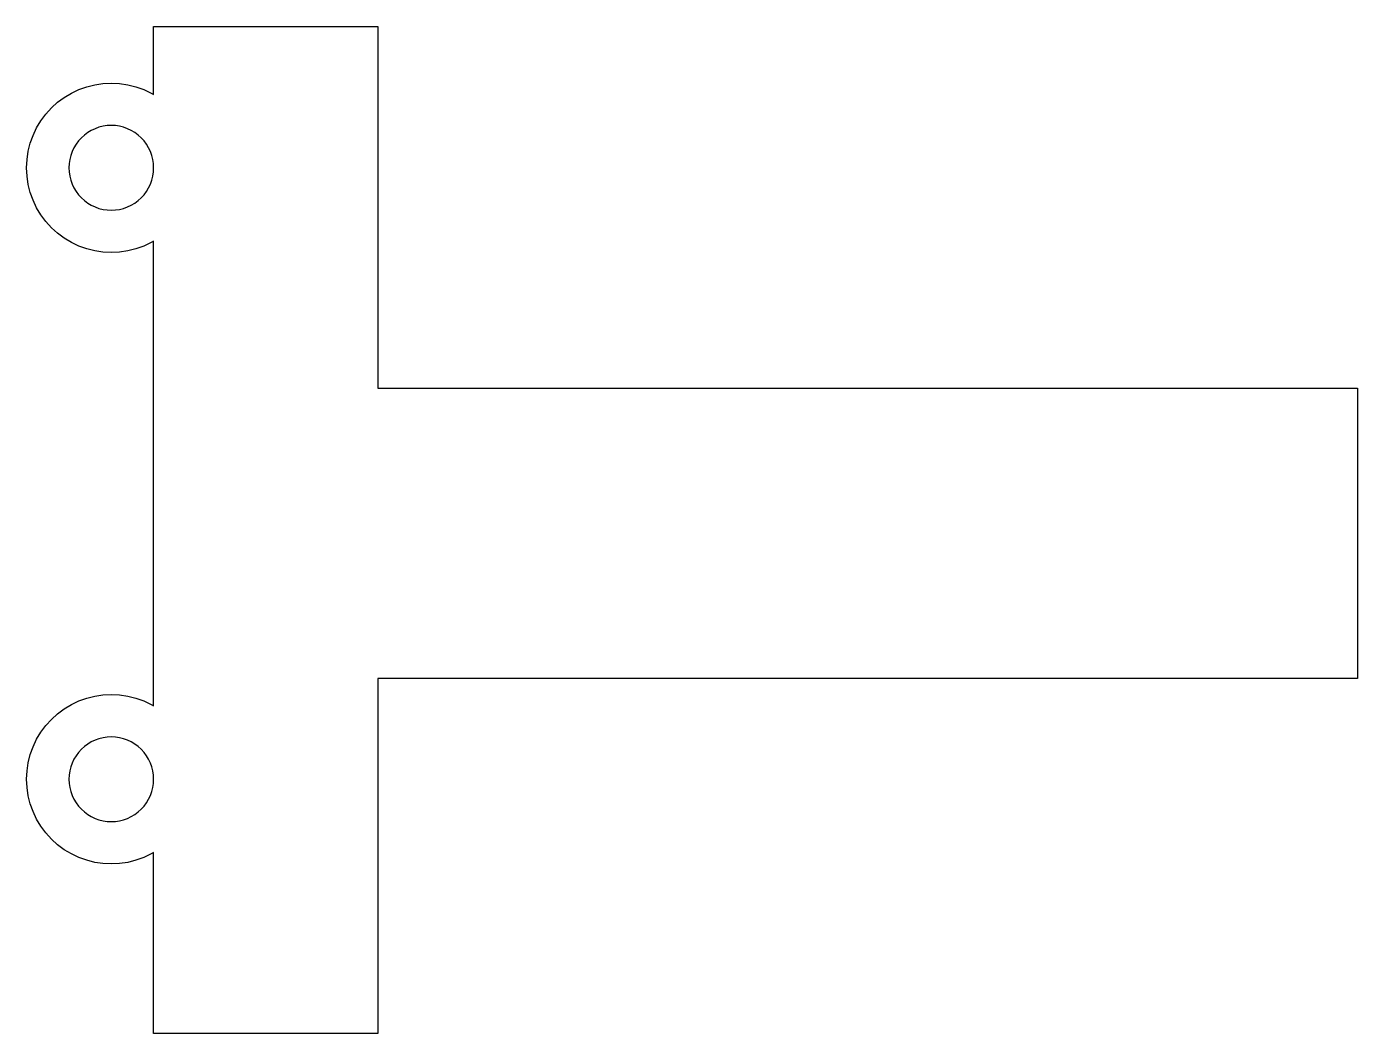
# Model space of a CAD drawing. Header units: millimetres. Extents: x -11.5 to 82.8, y 11.5 to 82.8.
import ezdxf

# ---------------------------------------------------------------- set-up
doc = ezdxf.new("R2010")
doc.units = ezdxf.units.MM

msp = doc.modelspace()

# ---------------------------------------------------------------- linework, layer by layer
at = {"color": 0}
for points in [[(13.38, 82.81), (13.38, 57.2), (82.81, 57.2), (82.81, 36.64), (13.38, 36.64), (13.38, 11.5), (-2.5, 11.5), (-2.5, 24.311), (-2.672, 24.208), (-3.204, 23.957), (-3.758, 23.758), (-4.329, 23.615), (-4.912, 23.529), (-5.5, 23.5), (-6.088, 23.529), (-6.671, 23.615), (-7.242, 23.758), (-7.796, 23.957), (-8.328, 24.208), (-8.833, 24.511), (-9.306, 24.862), (-9.743, 25.257), (-10.138, 25.694), (-10.489, 26.167), (-10.792, 26.672), (-11.043, 27.204), (-11.242, 27.758), (-11.385, 28.329), (-11.471, 28.912), (-11.5, 29.5), (-11.471, 30.088), (-11.385, 30.671), (-11.242, 31.242), (-11.043, 31.796), (-10.792, 32.328), (-10.489, 32.833), (-10.138, 33.306), (-9.743, 33.743), (-9.306, 34.138), (-8.833, 34.489), (-8.328, 34.792), (-7.796, 35.043), (-7.242, 35.242), (-6.671, 35.385), (-6.088, 35.471), (-5.5, 35.5), (-4.912, 35.471), (-4.329, 35.385), (-3.758, 35.242), (-3.204, 35.043), (-2.672, 34.792), (-2.5, 34.689), (-2.5, 67.621), (-2.672, 67.518), (-3.204, 67.267), (-3.758, 67.068), (-4.329, 66.925), (-4.912, 66.839), (-5.5, 66.81), (-6.088, 66.839), (-6.671, 66.925), (-7.242, 67.068), (-7.796, 67.267), (-8.328, 67.518), (-8.833, 67.821), (-9.306, 68.172), (-9.743, 68.567), (-10.138, 69.004), (-10.489, 69.477), (-10.792, 69.982), (-11.043, 70.514), (-11.242, 71.068), (-11.385, 71.639), (-11.471, 72.222), (-11.5, 72.81), (-11.471, 73.398), (-11.385, 73.981), (-11.242, 74.552), (-11.043, 75.106), (-10.792, 75.638), (-10.489, 76.143), (-10.138, 76.616), (-9.743, 77.053), (-9.306, 77.448), (-8.833, 77.799), (-8.328, 78.102), (-7.796, 78.353), (-7.242, 78.552), (-6.671, 78.695), (-6.088, 78.781), (-5.5, 78.81), (-4.912, 78.781), (-4.329, 78.695), (-3.758, 78.552), (-3.204, 78.353), (-2.672, 78.102), (-2.5, 77.999), (-2.5, 82.81), (13.38, 82.81)], [(-6.085, 75.752), (-6.371, 75.681), (-6.648, 75.582), (-6.914, 75.456), (-7.167, 75.304), (-7.403, 75.129), (-7.621, 74.931), (-7.819, 74.713), (-7.994, 74.477), (-8.146, 74.224), (-8.272, 73.958), (-8.371, 73.681), (-8.442, 73.395), (-8.486, 73.104), (-8.5, 72.81), (-8.486, 72.516), (-8.442, 72.225), (-8.371, 71.939), (-8.272, 71.662), (-8.146, 71.396), (-7.994, 71.143), (-7.819, 70.907), (-7.621, 70.689), (-7.403, 70.491), (-7.167, 70.316), (-6.914, 70.164), (-6.648, 70.038), (-6.371, 69.939), (-6.085, 69.868), (-5.794, 69.824), (-5.5, 69.81), (-5.206, 69.824), (-4.915, 69.868), (-4.629, 69.939), (-4.352, 70.038), (-4.086, 70.164), (-3.833, 70.316), (-3.597, 70.491), (-3.379, 70.689), (-3.181, 70.907), (-3.006, 71.143), (-2.854, 71.396), (-2.728, 71.662), (-2.629, 71.939), (-2.558, 72.225), (-2.514, 72.516), (-2.5, 72.81), (-2.514, 73.104), (-2.558, 73.395), (-2.629, 73.681), (-2.728, 73.958), (-2.854, 74.224), (-3.006, 74.477), (-3.181, 74.713), (-3.379, 74.931), (-3.597, 75.129), (-3.833, 75.304), (-4.086, 75.456), (-4.352, 75.582), (-4.629, 75.681), (-4.915, 75.752), (-5.206, 75.796), (-5.5, 75.81), (-5.794, 75.796), (-6.085, 75.752)], [(-6.371, 32.371), (-6.648, 32.272), (-6.914, 32.146), (-7.167, 31.994), (-7.403, 31.819), (-7.621, 31.621), (-7.819, 31.403), (-7.994, 31.167), (-8.146, 30.914), (-8.272, 30.648), (-8.371, 30.371), (-8.442, 30.085), (-8.486, 29.794), (-8.5, 29.5), (-8.486, 29.206), (-8.442, 28.915), (-8.371, 28.629), (-8.272, 28.352), (-8.146, 28.086), (-7.994, 27.833), (-7.819, 27.597), (-7.621, 27.379), (-7.403, 27.181), (-7.167, 27.006), (-6.914, 26.854), (-6.648, 26.728), (-6.371, 26.629), (-6.085, 26.558), (-5.794, 26.514), (-5.5, 26.5), (-5.206, 26.514), (-4.915, 26.558), (-4.629, 26.629), (-4.352, 26.728), (-4.086, 26.854), (-3.833, 27.006), (-3.597, 27.181), (-3.379, 27.379), (-3.181, 27.597), (-3.006, 27.833), (-2.854, 28.086), (-2.728, 28.352), (-2.629, 28.629), (-2.558, 28.915), (-2.514, 29.206), (-2.5, 29.5), (-2.514, 29.794), (-2.558, 30.085), (-2.629, 30.371), (-2.728, 30.648), (-2.854, 30.914), (-3.006, 31.167), (-3.181, 31.403), (-3.379, 31.621), (-3.597, 31.819), (-3.833, 31.994), (-4.086, 32.146), (-4.352, 32.272), (-4.629, 32.371), (-4.915, 32.442), (-5.206, 32.486), (-5.5, 32.5), (-5.794, 32.486), (-6.085, 32.442), (-6.371, 32.371)]]:
    msp.add_lwpolyline(points, dxfattribs=at)

doc.saveas('drawing.dxf')
